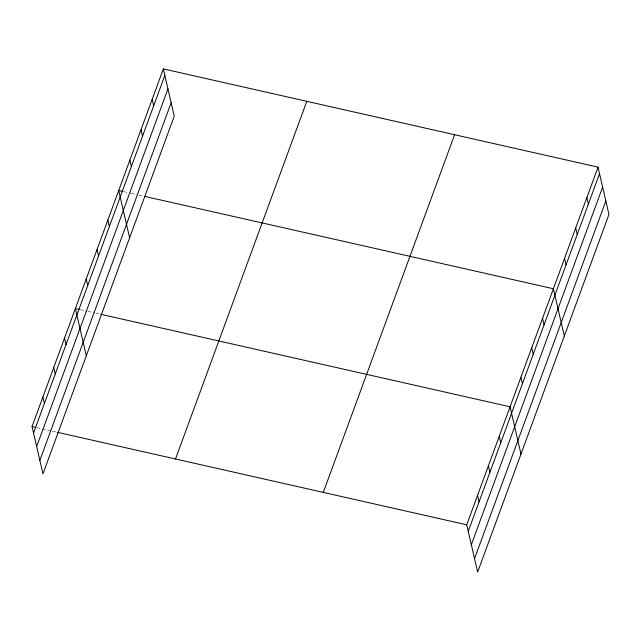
<?xml version="1.0" encoding="UTF-8"?>
<svg xmlns="http://www.w3.org/2000/svg" width="641" height="641" viewBox="0 0 641 641"><rect width="100%" height="100%" fill="white"/><g stroke="black" fill="none" stroke-linecap="round" stroke-linejoin="round"><path stroke-width="0.48" stroke-dasharray="3.21 2.4" d="M123.553 191.611L130.331 193.141M131.301 193.358L138.087 194.896M139.057 195.112L143.904 196.21M80.221 309.643L87.008 311.173M87.977 311.39L94.764 312.928M95.733 313.145L100.581 314.242M36.898 427.667L51.432 430.96M52.402 431.177L57.249 432.274"/><path stroke-width="0.96" d="M163.343 68.907L174.256 116.181L42.963 473.851L32.05 426.577L163.343 68.907L598.037 167.149L608.95 214.423L477.657 572.092L466.744 524.819L598.037 167.149M33.548 433.06L164.841 75.39M36.657 446.521L167.95 88.851M39.854 460.39L171.155 102.72M175.498 458.996L306.791 101.326M323.296 492.4L454.589 134.73M468.242 531.309L599.535 173.639M471.343 544.77L602.644 187.1M474.548 558.632L605.841 200.962M122.583 191.387L118.705 190.513L129.618 237.787M144.874 196.426L553.399 288.754L564.312 336.036M79.252 309.419L75.374 308.545L86.295 355.819M100.581 314.242L510.068 406.787L520.981 454.06M32.05 426.577L35.928 427.451M57.249 432.274L466.744 524.819M586.876 197.548L588.374 204.038M575.714 227.956L577.212 234.438M564.553 258.355L566.051 264.845M542.566 318.265L544.065 324.755M531.734 347.775L533.232 354.257M520.901 377.277L522.399 383.767M499.235 436.297L500.733 442.779M488.402 465.807L489.9 472.289M477.569 495.309L479.067 501.799M152.181 99.307L153.68 105.797M141.028 129.706L142.518 136.196M129.867 160.114L131.365 166.596M107.872 220.023L109.371 226.505M97.039 249.525L98.538 256.015M86.206 279.035L87.705 285.525M64.549 338.055L66.039 344.538M53.716 367.557L55.214 374.048M42.883 397.067L44.381 403.558"/></g></svg>
